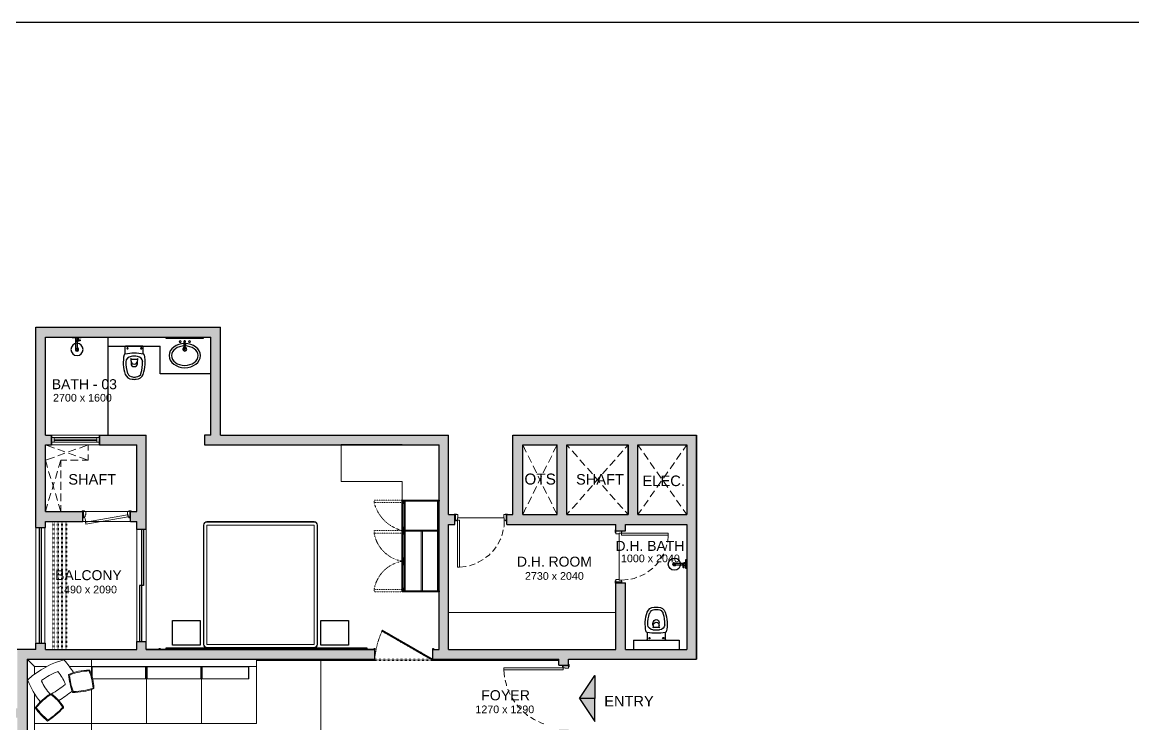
# Model space of a CAD drawing. Header units: millimetres. Extents: x 75500 to 345360, y -224327 to 19532.
# Drawn here: x 92212 to 110358, y -23404 to -11945 of the extents above; entities that cross this region are included whole.
import ezdxf

# ---------------------------------------------------------------- set-up
doc = ezdxf.new("R2010")
doc.units = ezdxf.units.MM
doc.header["$LTSCALE"] = 0.01
doc.linetypes.add('ZWCAD_ISO03W100', pattern=[30, 12, -18])
doc.layers.add('A- Ele 4', color=250, linetype='Continuous', lineweight=15, true_color=0x333333)
for name, color, linetype, lineweight in [('A- Windows', 150, 'Continuous', 9), ('A-WALL', 7, 'Continuous', 30), ('Cut', 1, 'Continuous', 25), ('ele 0.1', 252, 'Continuous', 13), ('funiture', 11, 'Continuous', 5), ('furniture section', 7, 'Continuous', 25), ('hatch', 251, 'Continuous', 0)]:
    doc.layers.add(name, color=color, linetype=linetype, lineweight=lineweight)
doc.styles.add('Arial$001H0', font='arial.ttf')

# ---------------------------------------------------------------- blocks, each defined once
blk = doc.blocks.new('azserfwer')
at = {"layer": 'A- Ele 4', "lineweight": 25}
for p, q in [((76726, 20692), (76726, 20574)), ((76823, 20806), (76823, 20849)), ((76827, 20777), (76921, 20777)), ((76925, 20806), (76925, 20849)), ((77022, 20692), (77022, 20574)), ((76502, 20561), (77251, 20561)), ((76502, 20561), (76502, 20413)), ((76739, 20561), (77009, 20561)), ((77251, 20561), (77251, 20413))]:
    blk.add_line(p, q, dxfattribs=at)
for points in [[(76730, 21021), (76747, 21068), (76792, 21100), (76843, 21103)], [(76769, 21005), (76780, 21039), (76813, 21062), (76850, 21064)], [(76844, 21102), (76855, 21102), (76865, 21103), (76876, 21103)], [(76847, 21064), (76857, 21064), (76867, 21065), (76876, 21065)], [(76876, 21103), (76887, 21103), (76898, 21102), (76908, 21102)], [(76876, 21065), (76886, 21065), (76895, 21064), (76905, 21064)], [(76907, 21064), (76944, 21062), (76976, 21039), (76988, 21005)], [(76909, 21103), (76960, 21100), (77005, 21068), (77023, 21021)], [(76711, 20701), (76686, 20807), (76693, 20919), (76730, 21021)], [(76739, 20810), (76737, 20877), (76746, 20943), (76767, 21005)], [(76827, 20847), (76827, 20876), (76849, 20900), (76876, 20900)], [(76876, 20900), (76903, 20900), (76925, 20876), (76925, 20847)], [(76985, 21005), (77006, 20943), (77016, 20877), (77013, 20810)], [(77022, 21021), (77060, 20919), (77066, 20807), (77041, 20701)], [(76728, 20688), (76721, 20690), (76715, 20695), (76714, 20703)], [(77024, 20690), (76926, 20670), (76826, 20670), (76728, 20690)], [(76823, 20730), (76777, 20733), (76740, 20770), (76739, 20814)], [(76827, 20805), (76827, 20792), (76825, 20778), (76821, 20764)], [(76823, 20764), (76824, 20769), (76828, 20772), (76833, 20773)], [(76876, 20726), (76858, 20726), (76841, 20727), (76823, 20728)], [(76827, 20804), (76827, 20834), (76849, 20857), (76876, 20857)], [(76876, 20857), (76903, 20857), (76925, 20834), (76925, 20804)], [(76929, 20728), (76912, 20727), (76894, 20726), (76876, 20726)], [(76923, 20773), (76928, 20772), (76932, 20769), (76933, 20764)], [(76931, 20764), (76927, 20778), (76925, 20792), (76925, 20805)], [(77014, 20814), (77012, 20770), (76975, 20733), (76929, 20730)], [(77039, 20703), (77037, 20695), (77031, 20690), (77024, 20688)], [(76741, 20561), (76732, 20561), (76726, 20566), (76726, 20572)], [(76755, 20597), (76755, 20603), (76760, 20607), (76766, 20607)], [(76766, 20586), (76760, 20586), (76755, 20591), (76755, 20597)], [(76766, 20607), (76772, 20607), (76777, 20603), (76777, 20597)], [(76777, 20597), (76777, 20591), (76772, 20586), (76766, 20586)], [(76980, 20597), (76980, 20603), (76985, 20607), (76990, 20607)], [(76990, 20586), (76985, 20586), (76980, 20591), (76980, 20597)], [(76990, 20607), (76996, 20607), (77001, 20603), (77001, 20597)], [(77001, 20597), (77001, 20591), (76996, 20586), (76990, 20586)], [(77026, 20572), (77026, 20566), (77020, 20561), (77012, 20561)]]:
    blk.add_open_spline(points, degree=3, dxfattribs=at)
blk = doc.blocks.new('qfwf')
at = {"layer": 'A- Ele 4', "lineweight": 25}
for p, q in [((77145, 21793), (77361, 21793)), ((77170, 21822), (77361, 21822)), ((77306, 21827), (77306, 21788)), ((77314, 21750), (77314, 21797)), ((77327, 21797), (77327, 21750)), ((77361, 21831), (77361, 21784))]:
    blk.add_line(p, q, dxfattribs=at)
blk.add_lwpolyline([(77373, 21882), (77373, 21733), (77361, 21733), (77361, 21882)], close=True, dxfattribs=at)
for points in [[(77073, 21803), (77073, 21858), (77117, 21903), (77172, 21903)], [(77172, 21704), (77117, 21704), (77073, 21748), (77073, 21803)], [(77145, 21803), (77145, 21816), (77153, 21827), (77166, 21830)], [(77166, 21777), (77153, 21780), (77145, 21791), (77145, 21803)], [(77158, 21803), (77158, 21811), (77164, 21818), (77172, 21818)], [(77172, 21788), (77164, 21788), (77158, 21795), (77158, 21803)], [(77166, 21830), (77178, 21833), (77190, 21828), (77197, 21817)], [(77197, 21790), (77190, 21779), (77178, 21773), (77166, 21777)], [(77172, 21903), (77227, 21903), (77272, 21858), (77272, 21803)], [(77172, 21818), (77181, 21818), (77187, 21811), (77187, 21803)], [(77187, 21803), (77187, 21795), (77181, 21788), (77172, 21788)], [(77272, 21803), (77272, 21748), (77227, 21704), (77172, 21704)], [(77309, 21823), (77326, 21829), (77345, 21832), (77363, 21830)], [(77319, 21784), (77316, 21785), (77312, 21786), (77309, 21788)], [(77318, 21795), (77318, 21796), (77321, 21797), (77325, 21797)], [(77325, 21797), (77328, 21797), (77331, 21796), (77331, 21795)], [(77363, 21780), (77353, 21780), (77342, 21780), (77331, 21782)], [(77318, 21748), (77318, 21749), (77321, 21750), (77325, 21750)], [(77325, 21746), (77321, 21746), (77318, 21747), (77318, 21748)], [(77325, 21750), (77328, 21750), (77331, 21749), (77331, 21748)], [(77331, 21748), (77331, 21747), (77328, 21746), (77325, 21746)]]:
    blk.add_open_spline(points, degree=3, dxfattribs=at)
blk = doc.blocks.new('wsrtfgre')
at = {"layer": 'A- Ele 4', "lineweight": 25}
for p, q in [((67384, 25501), (67431, 25501)), ((67393, 25310), (67393, 25501)), ((67393, 25446), (67427, 25446)), ((67422, 25285), (67422, 25501)), ((67422, 25467), (67465, 25467)), ((67465, 25454), (67422, 25454)), ((67922, 23913), (67922, 25513)), ((69162, 25407), (69162, 25437)), ((69179, 25407), (69179, 25437)), ((67922, 25365), (68773, 25365)), ((68197, 25234), (68197, 25352)), ((68480, 25365), (68210, 25365)), ((68493, 25234), (68493, 25352)), ((69162, 25310), (69162, 25369)), ((69179, 25310), (69179, 25369)), ((68294, 25120), (68294, 25077)), ((68392, 25149), (68298, 25149)), ((68396, 25120), (68396, 25077))]:
    blk.add_line(p, q, dxfattribs=at)
for points in [[(67333, 25513), (67482, 25513), (67482, 25501), (67333, 25501)], [(69471, 25488), (68870, 25488), (68870, 25513), (69471, 25513)], [(69175, 25395), (69166, 25395), (69166, 25357), (69175, 25357)]]:
    blk.add_lwpolyline(points, close=True, dxfattribs=at)
blk.add_lwpolyline([(69598, 24912), (68773, 24912), (68773, 25365)], dxfattribs=at)
for points in [[(67412, 25412), (67357, 25412), (67312, 25367), (67312, 25312)], [(67389, 25499), (67388, 25480), (67390, 25462), (67396, 25444)], [(67511, 25312), (67511, 25367), (67467, 25412), (67412, 25412)], [(67424, 25467), (67423, 25467), (67422, 25464), (67422, 25460)], [(67422, 25460), (67422, 25457), (67423, 25454), (67424, 25454)], [(67427, 25444), (67429, 25448), (67430, 25451), (67431, 25455)], [(67433, 25467), (67435, 25477), (67435, 25488), (67435, 25499)], [(67467, 25467), (67466, 25467), (67465, 25464), (67465, 25460)], [(67465, 25460), (67465, 25457), (67466, 25454), (67467, 25454)], [(67469, 25460), (67469, 25464), (67468, 25467), (67467, 25467)], [(67467, 25454), (67468, 25454), (67469, 25457), (67469, 25460)], [(69173, 25407), (69031, 25407), (68916, 25319), (68916, 25211)], [(69096, 25454), (69088, 25454), (69082, 25447), (69082, 25439)], [(69082, 25439), (69082, 25431), (69088, 25424), (69096, 25424)], [(69111, 25439), (69111, 25447), (69105, 25454), (69096, 25454)], [(69096, 25424), (69105, 25424), (69111, 25431), (69111, 25439)], [(69173, 25412), (69162, 25412), (69154, 25404), (69154, 25394)], [(69158, 25444), (69156, 25438), (69159, 25431), (69164, 25427)], [(69173, 25454), (69166, 25454), (69160, 25450), (69158, 25444)], [(69173, 25450), (69167, 25450), (69162, 25445), (69162, 25439)], [(69187, 25444), (69185, 25450), (69179, 25454), (69173, 25454)], [(69183, 25439), (69183, 25445), (69178, 25450), (69173, 25450)], [(69192, 25394), (69191, 25404), (69183, 25412), (69173, 25412)], [(69429, 25211), (69429, 25319), (69314, 25407), (69173, 25407)], [(69181, 25427), (69187, 25431), (69189, 25438), (69187, 25444)], [(69249, 25454), (69241, 25454), (69234, 25447), (69234, 25439)], [(69234, 25439), (69234, 25431), (69241, 25424), (69249, 25424)], [(69264, 25439), (69264, 25447), (69257, 25454), (69249, 25454)], [(69249, 25424), (69257, 25424), (69264, 25431), (69264, 25439)], [(67312, 25312), (67312, 25257), (67357, 25213), (67412, 25213)], [(67398, 25336), (67387, 25330), (67382, 25317), (67385, 25305)], [(67385, 25305), (67388, 25293), (67399, 25285), (67412, 25285)], [(67412, 25327), (67404, 25327), (67397, 25320), (67397, 25312)], [(67397, 25312), (67397, 25304), (67404, 25297), (67412, 25297)], [(67427, 25312), (67427, 25320), (67420, 25327), (67412, 25327)], [(67412, 25297), (67420, 25297), (67427, 25304), (67427, 25312)], [(67412, 25213), (67467, 25213), (67511, 25257), (67511, 25312)], [(67412, 25285), (67424, 25285), (67435, 25293), (67438, 25305)], [(67438, 25305), (67441, 25317), (67436, 25330), (67425, 25336)], [(68182, 25225), (68157, 25119), (68164, 25007), (68201, 24905)], [(68199, 25238), (68192, 25236), (68186, 25231), (68185, 25224)], [(68495, 25236), (68397, 25256), (68297, 25256), (68199, 25236)], [(68212, 25369), (68206, 25369), (68201, 25363), (68201, 25355)], [(68237, 25340), (68231, 25340), (68226, 25335), (68226, 25329)], [(68226, 25329), (68226, 25323), (68231, 25319), (68237, 25319)], [(68248, 25329), (68248, 25335), (68243, 25340), (68237, 25340)], [(68237, 25319), (68243, 25319), (68248, 25323), (68248, 25329)], [(68461, 25340), (68456, 25340), (68451, 25335), (68451, 25329)], [(68451, 25329), (68451, 25323), (68456, 25319), (68461, 25319)], [(68472, 25329), (68472, 25335), (68467, 25340), (68461, 25340)], [(68461, 25319), (68467, 25319), (68472, 25323), (68472, 25329)], [(68493, 25355), (68493, 25363), (68488, 25369), (68483, 25369)], [(68493, 24905), (68531, 25007), (68537, 25119), (68512, 25225)], [(68510, 25224), (68508, 25231), (68502, 25236), (68495, 25238)], [(69173, 25369), (69052, 25369), (68955, 25298), (68955, 25211)], [(69163, 25347), (69148, 25342), (69139, 25327), (69141, 25312)], [(69141, 25312), (69144, 25296), (69157, 25285), (69173, 25285)], [(69154, 25394), (69153, 25384), (69160, 25375), (69170, 25374)], [(69164, 25315), (69166, 25312), (69169, 25310), (69173, 25310)], [(69173, 25399), (69169, 25399), (69167, 25397), (69166, 25394)], [(69166, 25394), (69166, 25391), (69168, 25388), (69170, 25387)], [(69179, 25394), (69178, 25397), (69176, 25399), (69173, 25399)], [(69390, 25211), (69390, 25298), (69293, 25369), (69173, 25369)], [(69173, 25310), (69176, 25310), (69179, 25312), (69181, 25315)], [(69173, 25285), (69188, 25285), (69202, 25296), (69204, 25312)], [(69175, 25374), (69185, 25375), (69192, 25384), (69192, 25394)], [(69175, 25387), (69178, 25388), (69179, 25391), (69179, 25394)], [(69204, 25312), (69206, 25327), (69197, 25342), (69182, 25347)], [(68210, 25116), (68208, 25049), (68217, 24983), (68238, 24921)], [(68294, 25196), (68248, 25193), (68211, 25157), (68210, 25112)], [(68298, 25121), (68298, 25134), (68296, 25148), (68292, 25162)], [(68347, 25200), (68329, 25200), (68312, 25199), (68294, 25198)], [(68294, 25162), (68295, 25157), (68299, 25154), (68304, 25153)], [(68294, 25122), (68294, 25095), (68318, 25073), (68347, 25073)], [(68294, 25079), (68294, 25053), (68318, 25031), (68347, 25031)], [(68400, 25198), (68383, 25199), (68365, 25200), (68347, 25200)], [(68347, 25073), (68376, 25073), (68400, 25095), (68400, 25122)], [(68347, 25031), (68376, 25031), (68400, 25053), (68400, 25079)], [(68394, 25153), (68399, 25154), (68403, 25157), (68404, 25162)], [(68402, 25162), (68398, 25148), (68396, 25134), (68396, 25121)], [(68485, 25112), (68483, 25157), (68446, 25193), (68400, 25196)], [(68456, 24921), (68477, 24983), (68487, 25049), (68484, 25116)], [(68916, 25211), (68916, 25102), (69031, 25014), (69173, 25014)], [(68955, 25211), (68955, 25123), (69052, 25052), (69173, 25052)], [(69173, 25014), (69314, 25014), (69429, 25102), (69429, 25211)], [(69173, 25052), (69293, 25052), (69390, 25123), (69390, 25211)], [(68201, 24905), (68218, 24858), (68263, 24827), (68314, 24824)], [(68240, 24921), (68251, 24887), (68284, 24864), (68321, 24862)], [(68318, 24862), (68328, 24862), (68338, 24861), (68347, 24861)], [(68347, 24861), (68357, 24861), (68366, 24862), (68376, 24862)], [(68378, 24862), (68415, 24864), (68447, 24887), (68459, 24921)], [(68380, 24824), (68431, 24827), (68476, 24858), (68494, 24905)], [(68315, 24824), (68326, 24824), (68336, 24823), (68347, 24823)], [(68347, 24823), (68358, 24823), (68369, 24824), (68379, 24824)]]:
    blk.add_open_spline(points, degree=3, dxfattribs=at)
blk = doc.blocks.new('ASDFGBwrg')
at = {"layer": 'Cut'}
h = blk.add_hatch(color=256, dxfattribs=at)
h.dxf.hatch_style = 1
h.paths.add_polyline_path([(87924, 2883), (87924, 2858), (87974, 2858), (87974, 2883)])
h.paths.add_polyline_path([(87926, 2880), (87926, 2860), (87971, 2860), (87971, 2880)], flags=16)
for p, q in [((87926, 2880), (87971, 2860)), ((87926, 2860), (87971, 2880))]:
    blk.add_line(p, q, dxfattribs=at)
for points in [[(87924, 2883), (87974, 2883), (87974, 2858), (87924, 2858)], [(87926, 2880), (87971, 2880), (87971, 2860), (87926, 2860)]]:
    blk.add_lwpolyline(points, close=True, dxfattribs=at)

msp = doc.modelspace()

# ---------------------------------------------------------------- hatches: boundary and pattern name
h = msp.add_hatch(color=8)
h.paths.add_polyline_path([(101570.1, -22615.8), (101570.1, -22988.3), (101316.2, -22988.3)])
h.paths.add_polyline_path([(101570.1, -22988.3), (101316.2, -22988.3), (101570.1, -23365)])
at = {"layer": 'hatch', "transparency": 33554559}
h = msp.add_hatch(color=256, dxfattribs=at)
h.dxf.hatch_style = 1
h.paths.add_polyline_path([(92431.6, -20198.9), (92431.6, -16927), (95449.6, -16927), (95449.6, -18687.8), (99178.6, -18687.8), (99178.6, -19987.2), (99271.8, -19987.2), (99280.2, -19987.2), (99280.2, -20076.1), (99280.2, -20088.8), (99280.2, -20148.1), (99178.6, -20148.1), (99178.6, -21231.7), (99178.6, -22188.3), (101908.8, -22188.3), (101908.8, -21100.4), (102069.6, -21100.4), (102069.6, -22188.3), (103068.5, -22188.3), (103068.5, -21616.8), (103068.5, -21468.7), (103068.5, -20148.1), (102069.6, -20148.1), (102069.6, -20249.7), (101908.8, -20249.7), (101908.8, -20148.1), (100131, -20148.1), (100131, -20088.8), (100131, -20076.1), (100131, -19987.2), (100139.5, -19987.2), (100228.4, -19987.2), (100228.4, -18687.8), (103229.4, -18687.8), (103229.4, -22349.1), (101138.4, -22349.1), (101138.4, -22438), (101138.4, -22446.5), (101049.5, -22446.5), (101041, -22446.5), (100981.8, -22446.5), (100981.8, -22349.1), (98928.9, -22349.1), (98920.4, -22349.1), (98920.4, -22256), (98920.4, -22247.5), (98920.4, -22188.3), (99022, -22188.3), (99022, -18848.6), (97800.9, -18848.6), (97115.7, -18848.6), (97073.4, -18848.6), (96214.1, -18848.6), (96171.8, -18848.6), (95191.4, -18848.6), (95191.4, -18687.8), (95293, -18687.8), (95293, -17087.8), (95166, -17087.8), (94564.9, -17087.8), (93176.6, -17087.8), (93028.5, -17087.8), (92592.5, -17087.8), (92592.5, -18687.8), (92689.8, -18687.8), (92689.8, -18848.6), (92592.5, -18848.6), (92592.5, -19936.4), (93189.3, -19936.4), (93202, -19936.4), (93202, -20025.3), (93202, -20038), (93202, -20097.3), (92592.5, -20097.3), (92592.5, -20198.9)])
h.paths.add_polyline_path([(101108.8, -18848.6), (102111.9, -18848.6), (102111.9, -19987.2), (101108.8, -19987.2)], flags=16)
h.paths.add_polyline_path([(101227.7, -19278.6), (101227.7, -19543.3), (102081.9, -19543.3), (102081.9, -19278.6)], flags=0)
h.paths.add_polyline_path([(102268.5, -18848.6), (102268.5, -19987.2), (103068.5, -19987.2), (103068.5, -18848.6)], flags=16)
h.paths.add_polyline_path([(102319.2, -19301.7), (102319.2, -19569.1), (103064.6, -19569.1), (103064.6, -19301.7)], flags=0)
h.paths.add_polyline_path([(100389.2, -19987.2), (100389.2, -18848.6), (100952.2, -18848.6), (100952.2, -19987.2)], flags=16)
h.paths.add_polyline_path([(100490.4, -19267.2), (100490.4, -19545.7), (100698.2, -19614.3), (100698.2, -19335.8)], flags=0)
h.paths.add_polyline_path([(81384.2, -22188.3), (82582, -22188.3), (82582, -22349.1), (81540.8, -22349.1), (81540.8, -25938.5), (81540.8, -26518.4), (81540.8, -26539.5), (82442.3, -26539.5), (83153.4, -26539.5), (83343.9, -26539.5), (84050.8, -26539.5), (86912.1, -26539.5), (86912.1, -26437.9), (86971.4, -26437.9), (86979.9, -26437.9), (87073, -26437.9), (87073, -26446.4), (87073, -26539.5), (87161.9, -26539.5), (87170.3, -26539.5), (87170.3, -26628.4), (87170.3, -26636.9), (87170.3, -26696.1), (83492.1, -26696.1), (83492.1, -27496.1), (83331.2, -27496.1), (83331.2, -26696.1), (81384.2, -26696.1)])
h.paths.add_polyline_path([(89070.8, -25345.9), (89070.8, -25257), (89070.8, -25248.5), (89070.8, -25189.3), (89172.4, -25189.3), (89172.4, -23229.5), (89214.7, -23229.5), (89290.9, -23229.5), (89333.3, -23229.5), (89333.3, -23297.2), (89333.3, -23305.7), (89333.3, -23398.8), (89333.3, -23407.3), (89333.3, -25189.3), (90133.2, -25189.3), (90133.2, -23407.3), (90133.2, -23398.8), (90133.2, -23305.7), (90133.2, -23297.2), (90133.2, -23149.1), (92131.1, -23149.1), (92131.1, -22188.3), (92431.6, -22188.3), (92431.6, -22086.7), (92592.5, -22086.7), (92592.5, -22188.3), (94082.4, -22188.3), (94082.4, -22057), (94239, -22057), (94239, -22188.3), (97972.3, -22188.3), (97972.3, -22247.5), (97972.3, -22256), (97972.3, -22349.1), (97959.6, -22349.1), (92292, -22349.1), (92292, -25345.9), (91661.3, -25345.9), (91661.3, -25189.3), (92131.1, -25189.3), (92131.1, -23305.7), (90289.9, -23305.7), (90289.9, -25189.3), (90759.7, -25189.3), (90759.7, -25345.9), (89083.5, -25345.9)])
h.paths.add_polyline_path([(99712, -23635.9), (100981.8, -23635.9), (100981.8, -23496.2), (101041, -23496.2), (101049.5, -23496.2), (101138.4, -23496.2), (101138.4, -23508.9), (101138.4, -23635.9), (103229.4, -23635.9), (103229.4, -30590.3), (102971.2, -30590.3), (102971.2, -30429.4), (103068.5, -30429.4), (103068.5, -30328.6), (103068.5, -30252.4), (103068.5, -29489), (103068.5, -29412.8), (103068.5, -28888.7), (102971.2, -28888.7), (102971.2, -28727.9), (103068.5, -28727.9), (103068.5, -23796.7), (99868.6, -23796.7), (99868.6, -26717.3), (99712, -26717.3)])
h.paths.add_polyline_path([(88122.7, -26539.5), (88131.2, -26539.5), (92380.8, -26539.5), (92389.3, -26539.5), (92389.3, -26628.4), (92389.3, -26636.9), (92389.3, -26696.1), (92292, -26696.1), (92292, -30429.4), (93066.5, -30429.4), (93066.5, -30590.3), (91889.8, -30590.3), (91889.8, -30429.4), (92131.1, -30429.4), (92131.1, -28457), (92029.5, -28457), (92029.5, -28414.6), (92029.5, -28338.4), (92029.5, -28300.4), (92131.1, -28300.4), (92131.1, -26696.1), (91737.5, -26696.1), (91589.3, -26696.1), (88380.9, -26696.1), (88380.9, -28300.4), (89921.6, -28300.4), (89921.6, -28359.6), (89921.6, -28368.1), (89921.6, -28457), (89913.1, -28457), (88220, -28457), (88220, -26696.1), (88122.7, -26696.1), (88122.7, -26636.9), (88122.7, -26628.4)])
h.paths.add_polyline_path([(93341.7, -26539.5), (93350.1, -26539.5), (96029.5, -26539.5), (96029.5, -28727.9), (96385, -28727.9), (96385, -28888.7), (96029.5, -28888.7), (96029.5, -30429.4), (96131.1, -30429.4), (96131.1, -30590.3), (95094, -30590.3), (95094, -30429.4), (95872.9, -30429.4), (95872.9, -26696.1), (95472.9, -26696.1), (94571.3, -26696.1), (93673.9, -26696.1), (93341.7, -26696.1), (93341.7, -26636.9), (93341.7, -26628.4)])
h.paths.add_polyline_path([(86692, -22349.1), (86692, -22188.3), (89333.3, -22188.3), (89333.3, -22446.5), (89172.4, -22446.5), (89172.4, -22349.1), (87593.6, -22349.1), (87593.6, -22835.9), (87593.6, -22984), (87593.6, -24457), (87593.6, -25053.8), (87593.6, -25189.3), (88220, -25189.3), (88220, -25248.5), (88220, -25257), (88220, -25345.9), (88211.6, -25345.9), (87073, -25345.9), (87073, -25477.1), (87073, -25489.8), (86979.9, -25489.8), (86971.4, -25489.8), (86912.1, -25489.8), (86912.1, -25345.9), (86772.4, -25345.9), (86759.7, -25345.9), (86759.7, -25257), (86759.7, -25248.5), (86759.7, -25189.3), (87390.4, -25189.3), (87390.4, -25053.8), (87390.4, -24457), (87390.4, -22984), (87390.4, -22835.9), (87390.4, -22349.1)])
h.paths.add_polyline_path([(98717.3, -28888.7), (98717.3, -28727.9), (99712, -28727.9), (99712, -27716.2), (99868.6, -27716.2), (99868.6, -28727.9), (101100.3, -28727.9), (101108.8, -28727.9), (101108.8, -28816.7), (101108.8, -28888.7), (100190.3, -28888.7), (100190.3, -28990.3), (100131, -28990.3), (100118.3, -28990.3), (100029.4, -28990.3), (100029.4, -28977.6), (100029.4, -28888.7), (99229.4, -28888.7), (99229.4, -30429.4), (100029.4, -30429.4), (100029.4, -29777.6), (100029.4, -29769.1), (100118.3, -29769.1), (100131, -29769.1), (100190.3, -29769.1), (100190.3, -30429.4), (100291.8, -30429.4), (100291.8, -30590.3), (98971.2, -30590.3), (98971.2, -30429.4), (99068.6, -30429.4), (99068.6, -28888.7)])
h.paths.add_polyline_path([(84613.7, -22349.1), (84613.7, -22188.3), (85913.2, -22188.3), (85913.2, -22349.1), (85811.6, -22349.1), (85811.6, -25189.3), (85913.2, -25189.3), (85913.2, -25248.5), (85913.2, -25257), (85913.2, -25345.9), (85900.5, -25345.9), (85650.8, -25345.9), (85650.8, -22349.1)])
h.paths.add_polyline_path([(93472.9, -18848.6), (93472.9, -18687.8), (94239, -18687.8), (94239, -19449.7), (94239, -20228.5), (94082.4, -20228.5), (94082.4, -20097.3), (93980.8, -20097.3), (93980.8, -20025.3), (93980.8, -19936.4), (93989.3, -19936.4), (94082.4, -19936.4), (94082.4, -18848.6)])
h.paths.add_polyline_path([(89333.3, -24402.5), (89333.3, -24487.8), (89333.3, -24356.5)])
at = {"layer": 'hatch'}
h = msp.add_hatch(dxfattribs=at)
h.set_pattern_fill('ANSI34', color=256, angle=180)
h.set_pattern_definition([(225, (98422.024, -20248.623), (13.4704, -13.4704), []), (225, (98417.534, -20248.623), (13.4704, -13.4704), []), (225, (98413.044, -20248.623), (13.4704, -13.4704), []), (225, (98408.553, -20248.623), (13.4704, -13.4704), [])])
h.paths.add_polyline_path([(98422, -20248.6), (98422, -19748.6), (98462, -19748.6), (98462, -19767.6), (98462, -20239.1), (98462, -20248.6)])
h.paths.add_polyline_path([(98429.5, -20191.1), (98429.5, -20241.1), (98454.5, -20241.1), (98454.5, -20191.1), (98454.5, -19806.1), (98454.5, -19756.1), (98429.5, -19756.1), (98429.5, -19806.1)], flags=16)
h = msp.add_hatch(dxfattribs=at)
h.set_pattern_fill('ANSI37', color=256, scale=5, angle=180)
h.set_pattern_definition([(225, (98462.024, -19767.623), (11.2253, -11.2253), []), (315, (98462.024, -19767.623), (11.2253, 11.2253), [])])
h.paths.add_polyline_path([(98462, -19748.6), (99022, -19748.6), (99022, -19767.6), (98462, -19767.6)])
h = msp.add_hatch(dxfattribs=at)
h.set_pattern_fill('ANSI37', color=256, scale=5, angle=180)
h.set_pattern_definition([(225, (99003.024, -21229.623), (11.22532, -11.22532), []), (315, (99003.024, -21229.623), (11.22532, 11.22532), [])])
h.paths.add_polyline_path([(99003, -21229.6), (99003, -19767.6), (99022, -19767.6), (99022, -21229.6)])
h = msp.add_hatch(dxfattribs=at)
h.set_pattern_fill('ANSI34', color=256, angle=180)
h.set_pattern_definition([(225, (98422.024, -20748.623), (13.4704, -13.4704), []), (225, (98417.534, -20748.623), (13.4704, -13.4704), []), (225, (98413.044, -20748.623), (13.4704, -13.4704), []), (225, (98408.553, -20748.623), (13.4704, -13.4704), [])])
h.paths.add_polyline_path([(98422, -20248.6), (98422, -20748.6), (98462, -20748.6), (98462, -20258.1), (98462, -20248.6)])
h.paths.add_polyline_path([(98429.5, -20256.1), (98429.5, -20306.1), (98429.5, -20741.1), (98454.5, -20741.1), (98454.5, -20306.1), (98454.5, -20256.1)], flags=16)
h = msp.add_hatch(dxfattribs=at)
h.set_pattern_fill('ANSI37', color=256, scale=5, angle=180)
h.set_pattern_definition([(225, (98462.024, -20258.123), (11.2253, -11.2253), []), (315, (98462.024, -20258.123), (11.2253, 11.2253), [])])
h.paths.add_polyline_path([(98462, -20239.1), (98462, -20258.1), (99003, -20258.1), (99003, -20239.1)])
h = msp.add_hatch(dxfattribs=at)
h.set_pattern_fill('ANSI34', color=256, angle=180)
h.set_pattern_definition([(225, (98422.024, -21248.623), (13.4704, -13.4704), []), (225, (98417.534, -21248.623), (13.4704, -13.4704), []), (225, (98413.044, -21248.623), (13.4704, -13.4704), []), (225, (98408.553, -21248.623), (13.4704, -13.4704), [])])
h.paths.add_polyline_path([(98422, -20748.6), (98462, -20748.6), (98462, -21248.6), (98422, -21248.6)])
h.paths.add_polyline_path([(98429.5, -20756.1), (98429.5, -20806.1), (98429.5, -21241.1), (98454.5, -21241.1), (98454.5, -20806.1), (98454.5, -20756.1)], flags=16)
h = msp.add_hatch(dxfattribs=at)
h.set_pattern_fill('ANSI37', color=256, scale=5, angle=180)
h.set_pattern_definition([(225, (98462.024, -21248.623), (11.2253, -11.2253), []), (315, (98462.024, -21248.623), (11.2253, 11.2253), [])])
h.paths.add_polyline_path([(98462, -21229.6), (98462, -21248.6), (99022, -21248.6), (99022, -21229.6)])
h = msp.add_hatch(dxfattribs=at)
h.set_pattern_fill('ANSI37', color=256, scale=5, angle=360)
h.set_pattern_definition([(45, (-875995.72, 116219.582), (-11.22532015, 11.22532015), []), (135, (-875995.72, 116219.582), (-11.22532015, -11.22532015), [])])
h.paths.add_polyline_path([(98920.4, -22349.1), (98098.8, -21875.9), (98089.4, -21892.3), (98882.4, -22349.1), (98920.4, -22349.1)])
h.paths.add_polyline_path([(98920.4, -22368.1), (100981.8, -22368.1), (100981.8, -22349.1), (98920.4, -22349.1)])
h.paths.add_polyline_path([(96042, -22368.1), (97092, -22368.1), (97092, -22349.1), (96042, -22349.1)])
h.paths.add_polyline_path([(97092, -22368.1), (97972.3, -22368.1), (97972.3, -22349.1), (97092, -22349.1)])
h.paths.add_polyline_path([(98911, -22365.6), (98920.4, -22349.1), (98882.4, -22349.1)])
h = msp.add_hatch(dxfattribs=at)
h.set_pattern_fill('ANSI31', color=256, scale=2, angle=180)
h.set_pattern_definition([(225, (94463.302, -22176.263), (4.4901, -4.4901), [])])
h.paths.add_polyline_path([(94463.3, -22176.3), (94451.3, -22176.3), (94451.3, -22188.3), (94463.3, -22188.3)])
h = msp.add_hatch(dxfattribs=at)
h.set_pattern_fill('ANSI34', color=256, scale=0.3, angle=180)
h.set_pattern_definition([(225, (94569.302, -22170.263), (4.0411, -4.0411), []), (225, (94567.955, -22170.263), (4.0411, -4.0411), []), (225, (94566.608, -22170.263), (4.0411, -4.0411), []), (225, (94565.261, -22170.263), (4.0411, -4.0411), [])])
h.paths.add_polyline_path([(94569.3, -22176.3), (94569.3, -22170.3), (94563.3, -22170.3), (94563.3, -22188.3), (94569.3, -22188.3)])
h = msp.add_hatch(dxfattribs=at)
h.set_pattern_fill('ANSI36', color=256, scale=2, angle=180)
h.set_pattern_definition([(225, (95359.302, -22176.263), (-3.367596, -12.34785), [15.875, -3.175, 0, -3.175])])
h.paths.add_polyline_path([(95359.3, -22170.3), (94569.3, -22170.3), (94569.3, -22188.3), (95359.3, -22188.3)])
h = msp.add_hatch(dxfattribs=at)
h.set_pattern_fill('ANSI34', color=256, scale=0.3, angle=180)
h.set_pattern_definition([(225, (95365.302, -22170.263), (4.0411, -4.0411), []), (225, (95363.955, -22170.263), (4.0411, -4.0411), []), (225, (95362.608, -22170.263), (4.0411, -4.0411), []), (225, (95361.261, -22170.263), (4.0411, -4.0411), [])])
h.paths.add_polyline_path([(95365.3, -22176.3), (95365.3, -22164.3), (95359.3, -22164.3), (95359.3, -22176.3), (95359.3, -22188.3), (95365.3, -22188.3)])
h = msp.add_hatch(dxfattribs=at)
h.set_pattern_fill('ANSI36', color=256, scale=2, angle=180)
h.set_pattern_definition([(225, (97837.302, -22176.263), (-3.367596, -12.347852), [15.875, -3.175, 0, -3.175])])
h.paths.add_polyline_path([(97837.3, -22170.3), (97837.3, -22188.3), (95365.3, -22188.3), (95365.3, -22170.3)])
h = msp.add_hatch(dxfattribs=at)
h.set_pattern_fill('ANSI34', color=256, scale=0.3, angle=180)
h.set_pattern_definition([(225, (97843.302, -22170.263), (4.0411, -4.0411), []), (225, (97841.955, -22170.263), (4.0411, -4.0411), []), (225, (97840.608, -22170.263), (4.0411, -4.0411), []), (225, (97839.261, -22170.263), (4.0411, -4.0411), [])])
h.paths.add_polyline_path([(97843.3, -22176.3), (97843.3, -22164.3), (97837.3, -22164.3), (97837.3, -22176.3), (97837.3, -22188.3), (97843.3, -22188.3)])
h = msp.add_hatch(dxfattribs=at)
h.set_pattern_fill('ANSI31', color=256, scale=2, angle=180)
h.set_pattern_definition([(225, (97972.302, -22176.263), (4.4901, -4.4901), [])])
h.paths.add_polyline_path([(97972.3, -22176.3), (97960.3, -22176.3), (97960.3, -22188.3), (97972.3, -22188.3)])
h = msp.add_hatch(dxfattribs=at)
h.set_pattern_fill('ANSI31', color=256, scale=2, angle=180)
h.set_pattern_definition([(225, (98932.438, -22176.263), (4.4901, -4.4901), [])])
h.paths.add_polyline_path([(98932.4, -22176.3), (98920.4, -22176.3), (98920.4, -22188.3), (98932.4, -22188.3)])

# ---------------------------------------------------------------- linework, layer by layer
at = {"color": 8, "linetype": 'Continuous', "lineweight": 5}
for p, q in [((93472.9, -18687.8), (92689.8, -18687.8)), ((92592.5, -18848.6), (92736.4, -18899.4)), ((92689.8, -18848.6), (93472.9, -18848.6)), ((93290.9, -18848.6), (93147, -18899.4)), ((93290.9, -18941.7), (93290.9, -18848.6)), ((100389.2, -18848.6), (100448.5, -18967.1)), ((100952.2, -18848.6), (100888.7, -18967.1)), ((101108.8, -18848.6), (101155.3, -18899.4)), ((102111.9, -18848.6), (102065.4, -18899.4)), ((102268.5, -18848.6), (102327.8, -18933.3)), ((103068.5, -18848.6), (103009.3, -18933.3)), ((92736.4, -19047.6), (92592.5, -19098.4)), ((92791.4, -18920.6), (92909.9, -18962.9)), ((92909.9, -18984.1), (92791.4, -19026.4)), ((93087.7, -18920.6), (92969.2, -18962.9)), ((92969.2, -18984.1), (93087.7, -19026.4)), ((93147, -19047.6), (93290.9, -19098.4)), ((100478.1, -19026.4), (100533.1, -19136.5)), ((100863.3, -19026.4), (100808.2, -19136.5)), ((101197.7, -18946), (101282.3, -19043.3)), ((102023, -18946), (101938.4, -19043.3)), ((102365.9, -18984.1), (102437.9, -19085.7)), ((102975.4, -18984.1), (102903.5, -19085.7)), ((92592.5, -19098.4), (92626.3, -19216.9)), ((92842.2, -19098.4), (92804.1, -19216.9)), ((92842.2, -19098.4), (92939.6, -19098.4)), ((92842.2, -19098.4), (92842.2, -19204.2)), ((93003.1, -19098.4), (93125.8, -19098.4)), ((100558.5, -19191.5), (100613.5, -19305.8)), ((100778.6, -19191.5), (100723.6, -19305.8)), ((101320.4, -19089.9), (101405.1, -19183)), ((101447.4, -19229.6), (101527.8, -19322.7)), ((101773.3, -19229.6), (101692.9, -19322.7)), ((101900.3, -19089.9), (101815.6, -19183)), ((102471.7, -19136.5), (102543.7, -19238)), ((102869.6, -19136.5), (102797.6, -19238)), ((92643.3, -19280.4), (92681.4, -19398.9)), ((92787.2, -19276.1), (92753.3, -19398.9)), ((92842.2, -19267.7), (92842.2, -19390.4)), ((100643.2, -19360.8), (100698.2, -19475.1)), ((100698.2, -19360.8), (100643.2, -19475.1)), ((101570.1, -19369.3), (101650.6, -19462.4)), ((101650.6, -19369.3), (101570.1, -19462.4)), ((102581.8, -19288.8), (102653.7, -19390.4)), ((102759.5, -19288.8), (102687.6, -19390.4)), ((92732.2, -19458.1), (92698.3, -19576.7)), ((92698.3, -19458.1), (92732.2, -19576.7)), ((92842.2, -19453.9), (92842.2, -19580.9)), ((100613.5, -19530.1), (100558.5, -19640.1)), ((100723.6, -19530.1), (100778.6, -19640.1)), ((101527.8, -19513.2), (101447.4, -19606.3)), ((101692.9, -19513.2), (101773.3, -19606.3)), ((102543.7, -19597.8), (102471.7, -19699.4)), ((102653.7, -19441.2), (102581.8, -19547)), ((102687.6, -19441.2), (102759.5, -19547)), ((102797.6, -19597.8), (102869.6, -19699.4)), ((92681.4, -19635.9), (92643.3, -19758.7)), ((92753.3, -19640.1), (92787.2, -19758.7)), ((92842.2, -19644.4), (92842.2, -19767.1)), ((100533.1, -19699.4), (100478.1, -19809.5)), ((100808.2, -19699.4), (100863.3, -19809.5)), ((101405.1, -19652.8), (101320.4, -19746)), ((101815.6, -19652.8), (101900.3, -19746)), ((102437.9, -19750.2), (102365.9, -19851.8)), ((102903.5, -19750.2), (102975.4, -19851.8)), ((92626.3, -19817.9), (92592.5, -19936.4)), ((92804.1, -19817.9), (92842.2, -19936.4)), ((92842.2, -19830.6), (92842.2, -19936.4)), ((100448.5, -19864.5), (100389.2, -19987.2)), ((100888.7, -19864.5), (100952.2, -19987.2)), ((101155.3, -19932.2), (101108.8, -19987.2)), ((101282.3, -19792.5), (101197.7, -19885.6)), ((101938.4, -19792.5), (102023, -19885.6)), ((102065.4, -19932.2), (102111.9, -19987.2)), ((102327.8, -19902.6), (102268.5, -19987.2)), ((103009.3, -19902.6), (103068.5, -19987.2)), ((99331, -20042.3), (100080.2, -20042.3)), ((92431.6, -20198.9), (92431.6, -22086.7)), ((92579.8, -22086.7), (92579.8, -20198.9)), ((94082.4, -20228.5), (94082.4, -22057)), ((94239, -22057), (94239, -20228.5)), ((101963.8, -20300.5), (101963.8, -21049.7)), ((100080.2, -22522.7), (100092.9, -22641.2)), ((100291.8, -23094.1), (100359.6, -23166))]:
    msp.add_line(p, q, dxfattribs=at)
at = {"color": 7, "linetype": 'Continuous', "lineweight": 35}
for p, q in [((93472.9, -18848.6), (93472.9, -18687.8)), ((103229.4, -18687.8), (103229.4, -22349.1)), ((102111.9, -19987.2), (102111.9, -18848.6))]:
    msp.add_line(p, q, dxfattribs=at)
at = {"color": 7, "linetype": 'Continuous', "lineweight": 18}
for p, q in [((92689.8, -18730.1), (93472.9, -18730.1)), ((92689.8, -18806.3), (93472.9, -18806.3)), ((92732.2, -18730.1), (92732.2, -18806.3)), ((92732.2, -18755.5), (93430.6, -18755.5)), ((92732.2, -18776.7), (93430.6, -18776.7)), ((93430.6, -18730.1), (93430.6, -18806.3))]:
    msp.add_line(p, q, dxfattribs=at)
at = {"color": 251, "linetype": 'Continuous', "lineweight": 9, "true_color": 0x545454}
for p, q in [((93202, -19936.4), (93980.8, -19936.4)), ((93202, -20097.3), (93980.8, -20097.3))]:
    msp.add_line(p, q, dxfattribs=at)
at = {"color": 7, "linetype": 'Continuous', "lineweight": 5}
for p, q in [((93210.5, -19936.4), (93210.5, -20025.3)), ((93231.6, -19936.4), (93252.8, -19936.4)), ((93252.8, -19936.4), (93252.8, -19991.5)), ((93930, -19936.4), (93930, -19991.5)), ((93951.2, -19936.4), (93930, -19936.4)), ((93972.4, -19936.4), (93972.4, -20025.3)), ((93240.1, -20025.3), (93210.5, -20025.3)), ((93240.1, -19991.5), (93240.1, -20025.3)), ((93240.1, -19991.5), (93252.8, -19991.5)), ((93942.7, -19991.5), (93930, -19991.5)), ((93942.7, -19991.5), (93942.7, -20025.3)), ((93942.7, -20025.3), (93972.4, -20025.3)), ((99288.7, -19987.2), (99288.7, -20076.1)), ((99322.5, -20076.1), (99288.7, -20076.1)), ((99309.9, -19987.2), (99331, -19987.2)), ((99322.5, -20042.3), (99322.5, -20076.1)), ((99322.5, -20042.3), (99331, -20042.3)), ((99331, -19987.2), (99331, -20042.3)), ((100080.2, -19987.2), (100080.2, -20042.3)), ((100101.4, -19987.2), (100080.2, -19987.2)), ((100088.7, -20042.3), (100080.2, -20042.3)), ((100088.7, -20042.3), (100088.7, -20076.1)), ((100088.7, -20076.1), (100118.3, -20076.1)), ((100118.3, -19987.2), (100118.3, -20076.1)), ((101908.8, -20258.1), (102001.9, -20258.1)), ((101908.8, -20279.3), (101908.8, -20300.5)), ((101908.8, -20300.5), (101963.8, -20300.5)), ((101963.8, -20287.8), (102001.9, -20287.8)), ((101963.8, -20287.8), (101963.8, -20300.5)), ((102001.9, -20287.8), (102001.9, -20258.1)), ((101908.8, -21049.7), (101963.8, -21049.7)), ((101908.8, -21070.8), (101908.8, -21049.7)), ((101963.8, -21058.1), (101963.8, -21049.7)), ((101908.8, -21087.7), (102001.9, -21087.7)), ((101963.8, -21058.1), (102001.9, -21058.1)), ((102001.9, -21058.1), (102001.9, -21087.7)), ((96042, -22349.1), (97972.3, -22349.1)), ((96042, -22368.1), (97972.3, -22368.1)), ((97972.3, -22349.1), (97972.3, -22368.1)), ((98920.4, -22349.1), (100981.8, -22349.1)), ((98920.4, -22349.1), (98920.4, -22368.1)), ((98920.4, -22368.1), (100981.8, -22368.1)), ((101138.4, -22459.2), (101049.5, -22459.2)), ((101049.5, -22488.8), (101049.5, -22459.2)), ((101083.4, -22488.8), (101049.5, -22488.8)), ((101083.4, -22488.8), (101083.4, -22497.3)), ((101138.4, -22497.3), (101083.4, -22497.3)), ((101138.4, -22476.1), (101138.4, -22497.3))]:
    msp.add_line(p, q, dxfattribs=at)
at = {"color": 8, "linetype": 'Continuous', "lineweight": 5}
for points in [[(93189.3, -19098.4), (93290.9, -19098.4), (93290.9, -19005.2)], [(93252.8, -20143.8), (93244.3, -20088.8), (93240.1, -20050.7)], [(100080.2, -20190.4), (100084.4, -20181.9), (100088.7, -20076.1)], [(100046.3, -20334.3), (100059, -20287.8), (100071.7, -20237)], [(102768, -20321.6), (102759.5, -20431.7), (102755.3, -20435.9)], [(99982.9, -20469.8), (100025.2, -20389.3), (100029.4, -20380.9)], [(102742.6, -20482.5), (102729.9, -20533.3), (102713, -20579.8)], [(99783.9, -20689.9), (99838.9, -20647.5), (99860.1, -20626.4)], [(99894, -20588.3), (99910.9, -20571.4), (99953.2, -20512.1)], [(102691.8, -20626.4), (102691.8, -20630.6), (102641, -20711)], [(99356.4, -20846.5), (99462.2, -20833.8), (99466.5, -20833.8)], [(99517.3, -20821.1), (99563.8, -20808.4), (99610.4, -20791.5)], [(99656.9, -20770.3), (99661.2, -20766.1), (99741.6, -20719.5)], [(102514, -20863.4), (102492.9, -20880.3), (102433.6, -20922.7)], [(102615.6, -20753.4), (102569.1, -20808.4), (102547.9, -20825.3)], [(102111.9, -21049.7), (102107.7, -21049.7), (102001.9, -21058.1)], [(102255.8, -21011.6), (102209.3, -21028.5), (102158.5, -21041.2)], [(102391.3, -20952.3), (102310.9, -20994.6), (102302.4, -20994.6)], [(100101.4, -22692), (100122.5, -22768.1), (100126.8, -22785.1)], [(100147.9, -22835.9), (100164.9, -22882.4), (100186, -22924.8)], [(100211.4, -22971.3), (100219.9, -22992.5), (100262.2, -23051.7)], [(100397.7, -23204.1), (100469.6, -23267.6), (100473.9, -23267.6)], [(100516.2, -23293), (100575.4, -23335.3), (100600.8, -23343.8)], [(100647.4, -23365), (100685.5, -23386.1), (100736.3, -23403.1)]]:
    msp.add_lwpolyline(points, dxfattribs=at)
at = {"color": 7, "linetype": 'Continuous', "lineweight": 5}
for points in [[(93189.3, -19936.4), (93189.3, -19928), (93231.6, -19928), (93231.6, -19936.4)], [(93989.3, -19936.4), (93989.3, -19928), (93951.2, -19928), (93951.2, -19936.4)], [(93934.3, -19991.5), (93244.3, -20110), (93252.8, -20143.8), (93942.7, -20025.3)], [(99271.8, -19987.2), (99271.8, -19978.8), (99309.9, -19978.8), (99309.9, -19987.2)], [(99356.4, -20076.1), (99356.4, -20846.5), (99322.5, -20846.5), (99322.5, -20076.1)], [(100139.5, -19987.2), (100139.5, -19978.8), (100101.4, -19978.8), (100101.4, -19987.2)], [(101908.8, -20237), (101900.3, -20237), (101900.3, -20279.3), (101908.8, -20279.3)], [(102001.9, -20321.6), (102768, -20321.6), (102768, -20287.8), (102001.9, -20287.8)], [(101908.8, -21108.9), (101900.3, -21108.9), (101900.3, -21070.8), (101908.8, -21070.8)], [(98098.8, -21875.9), (98920.4, -22349.1), (98911, -22365.6), (98089.4, -21892.3)], [(101049.5, -22522.7), (100080.2, -22522.7), (100080.2, -22488.8), (101049.5, -22488.8)], [(101138.4, -22438), (101151.1, -22438), (101151.1, -22476.1), (101138.4, -22476.1)]]:
    msp.add_lwpolyline(points, close=True, dxfattribs=at)
for points in [[(93210.5, -20025.3), (93202, -20025.3), (93202, -20038), (93227.4, -20038), (93227.4, -20025.3)], [(93972.4, -20025.3), (93980.8, -20025.3), (93980.8, -20038), (93955.4, -20038), (93955.4, -20025.3)], [(99288.7, -20076.1), (99280.2, -20076.1), (99280.2, -20088.8), (99305.6, -20088.8), (99305.6, -20076.1)], [(100118.3, -20076.1), (100131, -20076.1), (100131, -20088.8), (100105.6, -20088.8), (100105.6, -20076.1)], [(102001.9, -20258.1), (102001.9, -20249.7), (102010.3, -20249.7), (102010.3, -20275.1), (102001.9, -20275.1)], [(102001.9, -21087.7), (102001.9, -21100.4), (102010.3, -21100.4), (102010.3, -21075), (102001.9, -21075)], [(101049.5, -22459.2), (101049.5, -22446.5), (101041, -22446.5), (101041, -22471.9), (101049.5, -22471.9)]]:
    msp.add_lwpolyline(points, dxfattribs=at)
at = {"color": 8, "linetype": 'Continuous', "lineweight": -2}
for points in [[(101570.1, -22615.8), (101570.1, -22988.3), (101316.2, -22988.3)], [(101570.1, -22988.3), (101316.2, -22988.3), (101570.1, -23365)]]:
    msp.add_lwpolyline(points, close=True, dxfattribs=at)
at = {"color": 251, "linetype": 'Continuous', "lineweight": 9, "true_color": 0x545454}
msp.add_lwpolyline([(101316.2, -22988.3), (101570.1, -23365), (101570.1, -22615.8)], close=True, dxfattribs=at)
at = {"layer": 'A- Ele 4', "color": 8, "linetype": 'ZWCAD_ISO03W100', "ltscale": 2}
for p, q in [((92712.2, -20097.3), (92712.2, -22188.3)), ((92732.2, -20097.3), (92732.2, -22188.3)), ((92782.2, -20097.3), (92782.2, -22188.3)), ((92802.2, -20097.3), (92802.2, -22188.3)), ((92852.2, -20097.3), (92852.2, -22188.3)), ((92872.2, -20097.3), (92872.2, -22188.3)), ((92922.2, -20097.3), (92922.2, -22188.3)), ((92942.2, -20097.3), (92942.2, -22188.3)), ((97972.3, -22349.1), (98920.4, -22349.1)), ((97972.3, -22368.1), (98920.4, -22368.1))]:
    msp.add_line(p, q, dxfattribs=at)
at = {"layer": 'A- Ele 4'}
for p, q in [((99178.6, -21588.3), (101908.8, -21588.3)), ((92629.8, -22349.1), (92292, -22349.1)), ((92292, -22349.1), (92292, -22553.9)), ((92412, -22469.1), (92292, -22349.1)), ((92412, -22593.8), (92412, -22469.1)), ((92412, -22469.1), (92610.2, -22469.1)), ((93042, -22349.1), (92873.2, -22349.1)), ((92983.5, -22469.1), (93342, -22469.1)), ((93042, -22349.1), (93342, -22349.1)), ((96042, -22349.1), (93342, -22349.1)), ((93342, -22598.1), (93342, -22349.1)), ((93342, -22469.1), (94692, -22469.1)), ((93346.6, -22471.6), (93346.6, -22612.4)), ((94238.6, -22471.6), (93346.6, -22471.6)), ((93346.6, -22471.6), (93346.6, -22612.4)), ((93356.6, -22471.6), (93356.6, -22646.8)), ((94228.6, -22671.6), (94228.6, -22471.6)), ((94238.6, -22671.6), (94238.6, -22471.6)), ((94242, -23399.1), (94242, -22469.1)), ((94245.6, -22471.6), (95137.6, -22471.6)), ((94245.6, -22671.6), (94245.6, -22471.6)), ((94255.6, -22671.6), (94255.6, -22471.6)), ((94692, -22469.1), (96042, -22469.1)), ((95127.6, -22471.6), (95127.6, -22671.6)), ((95137.6, -22471.6), (95137.6, -22671.6)), ((95142, -23399.1), (95142, -22469.1)), ((95144.6, -22471.6), (95916.6, -22471.6)), ((95144.6, -22671.6), (95144.6, -22471.6)), ((95154.6, -22671.6), (95154.6, -22471.6)), ((95906.6, -22471.6), (95906.6, -22671.6)), ((95916.6, -22471.6), (95916.6, -22671.6)), ((96042, -22349.1), (96042, -23399.1)), ((94238.6, -22671.6), (93362.8, -22671.6)), ((94245.6, -22671.6), (95137.6, -22671.6)), ((95144.6, -22671.6), (95916.6, -22671.6)), ((92292, -22758.7), (92292, -24849.1)), ((93342, -25345.9), (93342, -22829.3)), ((92412, -25345.9), (92412, -22911.1)), ((92412, -23399.1), (96042, -23399.1))]:
    msp.add_line(p, q, dxfattribs=at)
at = {"layer": 'A- Ele 4', "linetype": 'ZWCAD_ISO03W100', "ltscale": 10}
for points in [[(97962, -19788.6), (97962, -19748.6), (98462, -19748.6), (98462, -19788.6)], [(97962, -20288.6), (97962, -20248.6), (98462, -20248.6), (98462, -20288.6)], [(97962, -21248.6), (97962, -21208.6), (98462, -21208.6), (98462, -21248.6)]]:
    msp.add_lwpolyline(points, close=True, dxfattribs=at)
at = {"layer": 'A- Ele 4'}
for points in [[(95230.5, -22164.3), (96980.8, -22164.3, 0.3834831), (97036.7, -22108.4), (97036.7, -20158.1, 0.3834831), (96980.8, -20102.3), (95230.5, -20102.3, 0.3834831), (95174.7, -20158.1), (95174.7, -22108.4, 0.3834831)], [(95230.7, -22158.3), (96980.7, -22158.3, 0.3818099), (97030.7, -22108.3), (97030.7, -20158.3, 0.3818099), (96980.7, -20108.3), (95230.7, -20108.3, 0.3818099), (95180.7, -20158.3), (95180.7, -22108.3, 0.3818099)], [(95232.9, -22108.3), (96978.4, -22108.3, 0.2829874), (96980.7, -22106), (96980.7, -20160.5, 0.2829874), (96978.4, -20158.3), (95232.9, -20158.3, 0.2829874), (95230.7, -20160.5), (95230.7, -22106, 0.2829874)]]:
    msp.add_lwpolyline(points, format="xyb", close=True, dxfattribs=at)
at = {"layer": 'A- Windows', "lineweight": 25}
for p, q in [((92490.9, -20198.9), (92490.9, -22086.7)), ((92520.5, -20198.9), (92520.5, -22086.7)), ((94162.8, -20228.5), (94162.8, -22057)), ((94192.5, -20228.5), (94192.5, -21142.8))]:
    msp.add_line(p, q, dxfattribs=at)
msp.add_lwpolyline([(94192.5, -21142.8), (94129, -21142.8), (94129, -22057)], dxfattribs=at)
at = {"layer": 'A-WALL'}
for p, q in [((92431.6, -16927), (95449.6, -16927)), ((92431.6, -20198.9), (92431.6, -16927)), ((95449.6, -18687.8), (95449.6, -16927)), ((92592.5, -17087.8), (95293, -17087.8)), ((92592.5, -18687.8), (92592.5, -17087.8)), ((95293, -18687.8), (95293, -17087.8)), ((92592.5, -18687.8), (92689.8, -18687.8)), ((92689.8, -18687.8), (92689.8, -18848.6)), ((92689.8, -18848.6), (92689.8, -18687.8)), ((93472.9, -18687.8), (94239, -18687.8)), ((93472.9, -18687.8), (93472.9, -18848.6)), ((94239, -20228.5), (94239, -18687.8)), ((95449.6, -18687.8), (99178.6, -18687.8)), ((99178.6, -19987.2), (99178.6, -18687.8)), ((100228.4, -18687.8), (103229.4, -18687.8)), ((100228.4, -19987.2), (100228.4, -18687.8)), ((92592.5, -18848.6), (92689.8, -18848.6)), ((92592.5, -19936.4), (92592.5, -18848.6)), ((93472.9, -18848.6), (94082.4, -18848.6)), ((94082.4, -19936.4), (94082.4, -18848.6)), ((99022, -22188.3), (99022, -18848.6)), ((100389.2, -18848.6), (100952.2, -18848.6)), ((100389.2, -19987.2), (100389.2, -18848.6)), ((100952.2, -19987.2), (100952.2, -18848.6)), ((101108.8, -18848.6), (102111.9, -18848.6)), ((101108.8, -19987.2), (101108.8, -18848.6)), ((102111.9, -19987.2), (102111.9, -18848.6)), ((102268.5, -18848.6), (103068.5, -18848.6)), ((102268.5, -19987.2), (102268.5, -18848.6)), ((103068.5, -18848.6), (103068.5, -19987.2)), ((92592.5, -19936.4), (93202, -19936.4)), ((93202, -20097.3), (93202, -19936.4)), ((93980.8, -19936.4), (94082.4, -19936.4)), ((93980.8, -20097.3), (93980.8, -19936.4)), ((92592.5, -20097.3), (93202, -20097.3)), ((92592.5, -20198.9), (92592.5, -20097.3)), ((93980.8, -20097.3), (94082.4, -20097.3)), ((94082.4, -20228.5), (94082.4, -20097.3)), ((99178.6, -19987.2), (99280.2, -19987.2)), ((99280.2, -20148.1), (99280.2, -19987.2)), ((100131, -19987.2), (100228.4, -19987.2)), ((100131, -20148.1), (100131, -19987.2)), ((100389.2, -19987.2), (100952.2, -19987.2)), ((101108.8, -19987.2), (102111.9, -19987.2)), ((102268.5, -19987.2), (103068.5, -19987.2)), ((92431.6, -20198.9), (92592.5, -20198.9)), ((94239, -20228.5), (94082.4, -20228.5)), ((99178.6, -20148.1), (99280.2, -20148.1)), ((99178.6, -22188.3), (99178.6, -20148.1)), ((100131, -20148.1), (101908.8, -20148.1)), ((101908.8, -20249.7), (101908.8, -20148.1)), ((101908.8, -20249.7), (102069.6, -20249.7)), ((102069.6, -20148.1), (103068.5, -20148.1)), ((102069.6, -20249.7), (102069.6, -20148.1)), ((103068.5, -20148.1), (103068.5, -22188.3)), ((101908.8, -21100.4), (102069.6, -21100.4)), ((101908.8, -22188.3), (101908.8, -21100.4)), ((102069.6, -22188.3), (102069.6, -21100.4)), ((92431.6, -22086.7), (92592.5, -22086.7)), ((92431.6, -22188.3), (92431.6, -22086.7)), ((92592.5, -22188.3), (92592.5, -22086.7)), ((94082.4, -22057), (94239, -22057)), ((94082.4, -22188.3), (94082.4, -22057)), ((94239, -22188.3), (94239, -22057)), ((92431.6, -22188.3), (92131.1, -22188.3)), ((92592.5, -22188.3), (94082.4, -22188.3)), ((94239, -22188.3), (97972.3, -22188.3)), ((97972.3, -22349.1), (97972.3, -22188.3)), ((98920.4, -22188.3), (99022, -22188.3)), ((98920.4, -22349.1), (98920.4, -22188.3)), ((99178.6, -22188.3), (101908.8, -22188.3)), ((102069.6, -22188.3), (103068.5, -22188.3)), ((92292, -22349.1), (92292, -25345.9)), ((92292, -22349.1), (97972.3, -22349.1)), ((98920.4, -22349.1), (100981.8, -22349.1)), ((100981.8, -22446.5), (100981.8, -22349.1)), ((100981.8, -22446.5), (101138.4, -22446.5)), ((101138.4, -22349.1), (103229.4, -22349.1)), ((101138.4, -22446.5), (101138.4, -22349.1))]:
    msp.add_line(p, q, dxfattribs=at)
for points in [[(95293, -18687.8), (95191.4, -18687.8), (95191.4, -18755.4), (95191.4, -18755.4), (95191.4, -18848.6), (99022, -18848.6)], [(103229.4, -22349.1), (103229.4, -18687.8)]]:
    msp.add_lwpolyline(points, dxfattribs=at)
at = {"layer": 'Defpoints'}
msp.add_lwpolyline([(75499.9, -11944.8), (156653, -11944.8), (156653, -37381.4), (75499.9, -37381.4)], close=True, dxfattribs=at)
msp.add_lwpolyline([(75499.9, -11944.8), (156653, -11944.8), (156653, -37381.4), (75499.9, -37381.4)], close=True, dxfattribs=at)
at = {"layer": 'ele 0.1'}
for p, q in [((97422, -18848.6), (97422, -19448.6)), ((97422, -19448.6), (98422, -19448.6)), ((98422, -19748.6), (98422, -19448.6)), ((97092, -22349.1), (97092, -25345.9))]:
    msp.add_line(p, q, dxfattribs=at)
at = {"layer": 'ele 0.1', "ltscale": 10}
for p, q in [((98729.5, -21229.6), (98729.5, -20258.1)), ((98754.5, -21229.6), (98754.5, -20258.1))]:
    msp.add_line(p, q, dxfattribs=at)
at = {"layer": 'ele 0.1', "linetype": 'ZWCAD_ISO03W100', "ltscale": 10}
for centre, radius, start, end in [((98575.2, -19635.4), 632, 194.02732, 255.97268), ((98516.1, -20194.5), 562, 189.63844, 260.36156), ((98516.1, -21302.7), 562, 99.63844, 170.36156)]:
    msp.add_arc(centre, radius, start, end, dxfattribs=at)
at = {"layer": 'funiture'}
msp.add_lwpolyline([(97092, -22349.1), (96754.1, -22349.1)], dxfattribs=at)
at = {"layer": 'funiture', "color": 8, "linetype": 'ZWCAD_ISO03W100', "ltscale": 2}
msp.add_arc((99359, -22461.1), 1391.2, 155.86877, 175.38247, dxfattribs=at)
at = {"layer": 'funiture'}
for centre, radius, start, end in [((93275.2, -23746.1), 1439.8, 104.0076, 132.2347), ((92885.1, -22375.7), 15, 44.38637, 105.89036), ((92111, -23116.5), 1086.5, 30.27955, 43.746), ((92317.5, -22691.2), 15, 132.2347, 201.49081), ((93275.2, -23746.1), 1289.8, 112.26714, 125.32124), ((92790.3, -22561.7), 10, 39.43227, 112.26714), ((92194.8, -23051.4), 780.9, 22.86049, 39.43227), ((93323.1, -23435.8), 909.3, 91.16989, 112.92643), ((94113.2, -22494.2), 1149.1, 185.19604, 200.3565), ((92999.3, -22616.6), 14.2, 111.5655, 186.26939), ((94113.2, -22494.2), 1134.8, 186.26939, 199.3062), ((93323.1, -23435.8), 895.1, 91.16989, 111.5655), ((93304.8, -22540.9), 14.2, 23.40282, 91.16989), ((92586.2, -22851.9), 783, 2.28183, 23.40282), ((92586.2, -22851.9), 797.2, 2.28183, 23.40282), ((93508.4, -22222.3), 1294.9, 201.49081, 219.40892), ((92535.3, -22701.9), 10, 125.32124, 206.23559), ((93508.4, -22222.3), 1094.9, 206.23559, 219.57424), ((92061, -21790), 1289.8, 299.19902, 311.27228), ((92905.2, -22751.9), 10, 311.27228, 22.86049), ((93003.1, -21726.8), 1167.6, 271.6102, 288.47634), ((93003.1, -21726.8), 1153.3, 272.64364, 288.47634), ((93368.6, -22820.7), 14.2, 288.47634, 2.28183), ((93139.3, -23677.3), 894, 121.4121, 143.16864), ((93139.3, -23677.3), 894, 121.4121, 143.16864), ((93139.3, -23677.3), 880, 121.4121, 141.8077), ((92680.7, -22926.3), 14, 53.64503, 121.4121), ((92224.3, -23546.3), 769.9, 32.52404, 53.64503), ((92224.3, -23546.3), 783.9, 32.52404, 53.64503), ((92018.8, -21681), 1557.9, 300.46449, 310.32231), ((93055.6, -22864.7), 14.2, 199.3062, 272.64364), ((93344.2, -22486.3), 1129.8, 215.43825, 230.59871), ((92458.7, -23141.9), 14, 141.8077, 216.5116), ((93344.2, -22486.3), 1115.8, 216.5116, 229.54841), ((92021.3, -22384.2), 1148, 301.85241, 318.71855), ((92021.3, -22384.2), 1134, 302.88585, 318.71855), ((92873.4, -23132.4), 14, 318.71855, 32.52404), ((92629.4, -23324.7), 14, 229.54841, 302.88585)]:
    msp.add_arc(centre, radius, start, end, dxfattribs=at)
at = {"layer": 'furniture section'}
for p, q in [((98422, -18848.6), (97422, -18848.6)), ((99003, -21229.6), (99003, -19767.6)), ((99022, -21229.6), (99022, -19767.6)), ((97972.3, -22188.3), (94239, -22188.3)), ((95359.3, -22170.3), (94569.3, -22170.3)), ((97837.3, -22170.3), (95365.3, -22170.3))]:
    msp.add_line(p, q, dxfattribs=at)
for points in [[(98422, -19748.6), (98462, -19748.6), (98462, -20248.6), (98422, -20248.6)], [(98429.5, -19756.1), (98454.5, -19756.1), (98454.5, -20241.1), (98429.5, -20241.1)], [(98462, -19748.6), (99022, -19748.6), (99022, -19767.6), (98462, -19767.6)], [(98422, -20248.6), (98462, -20248.6), (98462, -20748.6), (98422, -20748.6)], [(98429.5, -20256.1), (98454.5, -20256.1), (98454.5, -20741.1), (98429.5, -20741.1)], [(98462, -20239.1), (99003, -20239.1), (99003, -20258.1), (98462, -20258.1)], [(98422, -20748.6), (98462, -20748.6), (98462, -21248.6), (98422, -21248.6)], [(98429.5, -20756.1), (98454.5, -20756.1), (98454.5, -21241.1), (98429.5, -21241.1)], [(98462, -21229.6), (99022, -21229.6), (99022, -21248.6), (98462, -21248.6)], [(95118.8, -22117.3), (94668.8, -22117.3), (94668.8, -21717.3), (95118.8, -21717.3)], [(97542.1, -22117.3), (97092.1, -22117.3), (97092.1, -21717.3), (97542.1, -21717.3)], [(94463.3, -22188.3), (94451.3, -22188.3), (94451.3, -22176.3), (94463.3, -22176.3)], [(94569.3, -22188.3), (94563.3, -22188.3), (94563.3, -22164.3), (94569.3, -22164.3)], [(95365.3, -22188.3), (95359.3, -22188.3), (95359.3, -22164.3), (95365.3, -22164.3)], [(97972.3, -22188.3), (97960.3, -22188.3), (97960.3, -22176.3), (97972.3, -22176.3)], [(98932.4, -22188.3), (98920.4, -22188.3), (98920.4, -22176.3), (98932.4, -22176.3)]]:
    msp.add_lwpolyline(points, close=True, dxfattribs=at)
msp.add_lwpolyline([(97837.3, -22188.3), (97837.3, -22170.3), (97837.3, -22164.3), (97843.3, -22164.3), (97843.3, -22170.3), (97843.3, -22188.3)], dxfattribs=at)

# ---------------------------------------------------------------- block references
at = {"layer": 'A-WALL'}
for name in ['wsrtfgre', 'qfwf', 'azserfwer']:
    msp.add_blockref(name, (25695.1, -42601.1), dxfattribs=at)
at = {"layer": 'Cut', "rotation": 89.99999999999999}
for p in [(101312.3, -107730), (101312.3, -108165), (101312.3, -108230), (101312.3, -108665), (101312.3, -108730), (101312.3, -109165)]:
    msp.add_blockref('ASDFGBwrg', p, dxfattribs=at)

# ---------------------------------------------------------------- texts
at = {"color": 7, "style": 'Arial$001H0'}
for s, height, p in [('BATH - 03', 163.3, (92694.1, -17938.6)), ('2700 x 1600', 125, (92715.4, -18140.8)), ('SHAFT', 170.65, (92965, -19496.2)), ('OTS', 179.4, (100417.1, -19496.2)), ('SHAFT', 170.65, (101261.1, -19496.2)), ('ELEC.', 172.43, (102344.7, -19521.6)), ('D.H. BATH', 162.98, (101905.2, -20579.9)), ('D.H. ROOM', 162.42, (100296.2, -20836.5)), ('1000 x 2040', 125, (101995.5, -20764.8)), ('BALCONY', 163.05, (92749.1, -21057.7)), ('2730 x 2040', 125, (100426.3, -21051.9)), ('1490 x 2090', 125, (92798.8, -21273.1)), ('FOYER', 165.81, (99710, -23020.5)), ('ENTRY', 170.49, (101722.5, -23119.5)), ('1270 x 1290', 125, (99616.6, -23230.5))]:
    msp.add_text(s, height=height, dxfattribs=at).set_placement(p)

doc.saveas('drawing.dxf')
